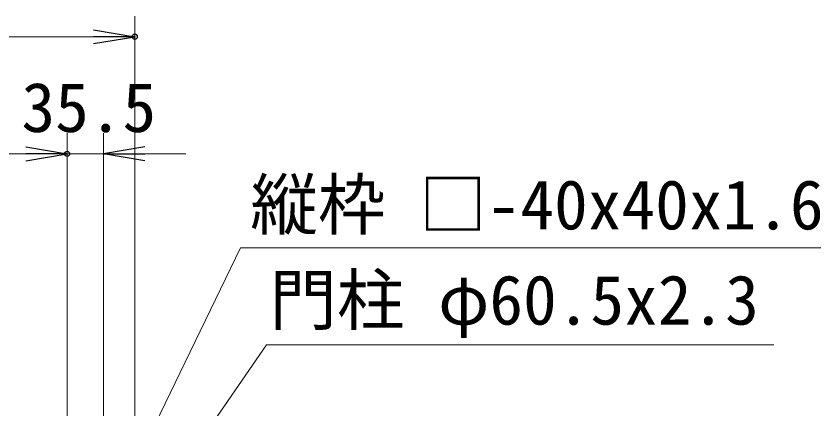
# Model space of a CAD drawing. Units: millimetres, scale not verified. Extents: x -4200 to 4200, y -2970 to 2970.
# Drawn here: x -1742 to -960, y 741 to 1122 of the extents above; entities that cross this region are included whole.
import ezdxf
from ezdxf.enums import TextEntityAlignment as Align

# ---------------------------------------------------------------- set-up
doc = ezdxf.new("R2010")
doc.units = ezdxf.units.MM
doc.header["$LTSCALE"] = 10
doc.header["$PDMODE"] = 32
doc.header["$PDSIZE"] = 5
for name, color, linetype, lineweight in [('0-1_D-STR-DIM', 7, 'Continuous', 13), ('0-3_Defpoints', 6, 'Continuous', 25), ('0-7_D-STR-TXT', 7, 'Continuous', 13)]:
    doc.layers.add(name, color=color, linetype=linetype, lineweight=lineweight)
doc.layers.add('0-2_0', color=7, linetype='Continuous')
doc.styles.add('ＭＳ ゴシック', font='')
doc.styles.get('ＭＳ ゴシック').set_extended_font_data('MS Gothic')

# ---------------------------------------------------------------- blocks, each defined once
blk = doc.blocks.new('_Open')
at = {"layer": '0-2_0'}
blk.add_line((-10, 1.667), (0, 0), dxfattribs=at)
blk.add_lwpolyline([(-10, -1.667), (0, 0), (-10, 0)], dxfattribs=at)

msp = doc.modelspace()

# ---------------------------------------------------------------- linework, layer by layer
at = {"layer": '0-1_D-STR-DIM'}
for p, q in [((-1626.49, 702.46), (-1626.49, 1122.2)), ((-2621.49, 1102.2), (-1666.49, 1102.2)), ((-1692.24, 582.22), (-1692.24, 1008.46)), ((-1692.24, 582.22), (-1692.24, 1008.46)), ((-1656.74, 659.22), (-1656.74, 1008.46)), ((-1732.24, 988.46), (-2576.24, 988.46)), ((-1732.24, 988.46), (-1772.24, 988.46)), ((-1656.74, 988.46), (-1692.24, 988.46)), ((-1616.74, 988.46), (-1576.74, 988.46))]:
    msp.add_line(p, q, dxfattribs=at)
at = {"layer": '0-3_Defpoints'}
for p in [(-1626.49, 1102.2), (-1692.24, 988.46)]:
    msp.add_point(p, dxfattribs=at)
at = {"layer": '0-7_D-STR-TXT'}
for points in [[(-960.23, 897.33), (-1523.76, 897.33), (-1674.83, 584.88)], [(-1005.93, 803.01), (-1498.42, 803.01), (-1580.07, 684.49)]]:
    msp.add_lwpolyline(points, dxfattribs=at)

# ---------------------------------------------------------------- block references
at = {"layer": '0-1_D-STR-DIM', "xscale": 4, "yscale": 4}
for p in [(-1626.49, 1102.2), (-1692.24, 988.46), (-1692.24, 988.46)]:
    msp.add_blockref('_Open', p, dxfattribs=at)
at = {"layer": '0-1_D-STR-DIM', "xscale": 4, "yscale": 4, "rotation": 180}
msp.add_blockref('_Open', (-1656.74, 988.46), dxfattribs=at)

# ---------------------------------------------------------------- texts
at = {"layer": '0-1_D-STR-DIM', "style": 'ＭＳ ゴシック'}
msp.add_text('35.5', height=48.09, dxfattribs=at).set_placement((-1736.47, 995.21), align=Align.BOTTOM_LEFT)
at = {"layer": '0-7_D-STR-TXT', "style": 'ＭＳ ゴシック'}
for s, p in [('縦枠 □-40x40x1.6 ', (-1514.24, 900.66)), ('門柱 φ60.5x2.3', (-1495.78, 808.19))]:
    msp.add_text(s, height=48.09, dxfattribs=at).set_placement(p, align=Align.BOTTOM_LEFT)

doc.saveas('drawing.dxf')
